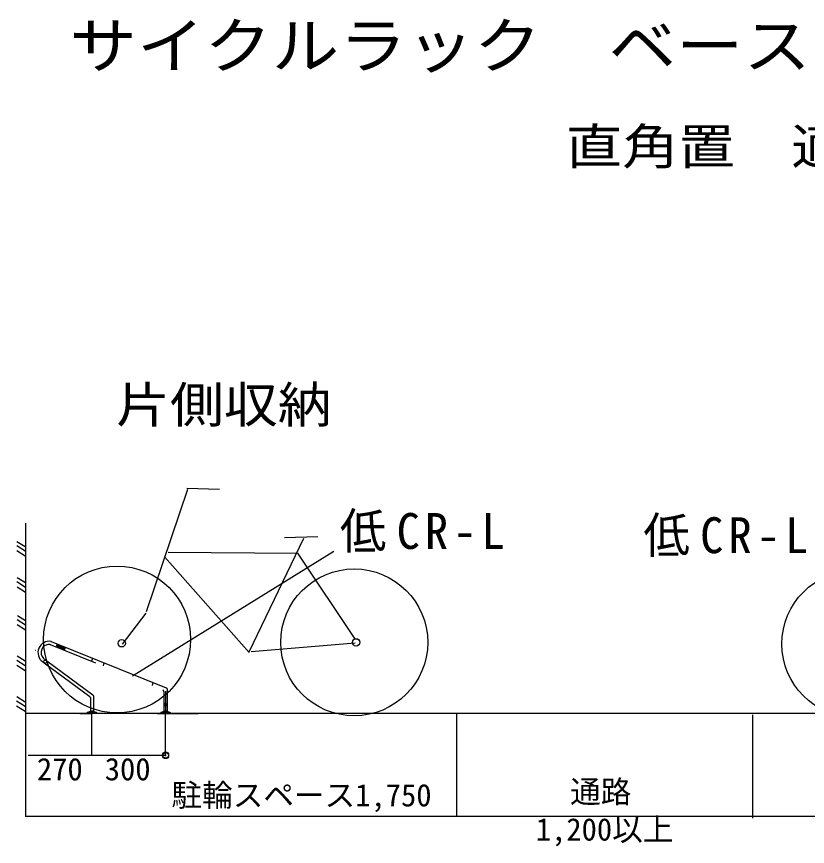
# Model space of a CAD drawing. Units: millimetres, scale not verified. Extents: x -11314 to -2111, y 1572 to 9628.
# Drawn here: x -11314 to -8086, y 6238 to 9628 of the extents above; entities that cross this region are included whole.
import ezdxf
from ezdxf.enums import TextEntityAlignment as Align

# ---------------------------------------------------------------- set-up
doc = ezdxf.new("R2010")
doc.units = ezdxf.units.MM
doc.header["$LTSCALE"] = 50
doc.header["$PDMODE"] = 32
doc.header["$PDSIZE"] = 25
doc.layers.add('0-0', color=7, linetype='Continuous')
doc.styles.add('ＭＳ ゴシック', font='')
doc.styles.get('ＭＳ ゴシック').set_extended_font_data('MS Gothic')

msp = doc.modelspace()

# ---------------------------------------------------------------- linework, layer by layer
at = {"layer": '0-0'}
for p, q in [((-10783.09, 7197.47), (-10614.95, 7698.18)), ((-10618.74, 7701.97), (-10485.88, 7698.18)), ((-11276.36, 6361.46), (-11276.36, 7558.94)), ((-10364.4, 7033.86), (-10141.18, 7497.48)), ((-10220.15, 7500.78), (-10083.49, 7504.58)), ((-11313.29, 7467.4), (-11279.04, 7445.36)), ((-11312.68, 7484.15), (-11278.84, 7463.55)), ((-11313.15, 7446.62), (-11278.89, 7425.14)), ((-10018.48, 7443.09), (-10841.14, 6933.83)), ((-10363.64, 7030.31), (-10708.33, 7419.48)), ((-11311.43, 7336.63), (-11277.59, 7316.03)), ((-11312.04, 7319.88), (-11277.78, 7297.84)), ((-11311.9, 7299.1), (-11277.64, 7277.62)), ((-10880.67, 7064.23), (-10784.55, 7191.45)), ((-11311.15, 7165.38), (-11276.89, 7143.34)), ((-11310.54, 7182.13), (-11276.69, 7161.53)), ((-11311.01, 7144.6), (-11276.75, 7123.12)), ((-11176.64, 7063.2), (-10992.16, 6988.83)), ((-11173.59, 7075.71), (-11172.28, 7075.48)), ((-11172.55, 7075.56), (-10703.05, 6886.31)), ((-11150.23, 7061.59), (-11151.23, 7057.6)), ((-11151.12, 7057.65), (-11117.18, 7044.19)), ((-11149.95, 7061.74), (-11115.82, 7048.29)), ((-9931.65, 7068.03), (-10356.81, 7033.86)), ((-11236.24, 7039.7), (-11236.44, 7039.7)), ((-11118.61, 7037.97), (-11118.59, 7038.05)), ((-11117.04, 7043.81), (-11115.82, 7048.38)), ((-11312.46, 6999.66), (-11278.2, 6977.61)), ((-11311.84, 7016.41), (-11278, 6995.81)), ((-11207.66, 6993.1), (-11200.42, 6987.6)), ((-11203.38, 7006.22), (-11205.17, 7008.03)), ((-11203.38, 7006.21), (-11199.05, 7002.33)), ((-11201.17, 6988.17), (-11014.74, 6850.64)), ((-11199.03, 7002.32), (-11197.47, 7001.22)), ((-11197.53, 7001.26), (-11193.45, 6998.54)), ((-11193.45, 6998.56), (-11189.07, 6995.41)), ((-11190.08, 6996.14), (-11002.05, 6857.43)), ((-11003.64, 7007.3), (-11007.42, 6995.26)), ((-11006.48, 6994.64), (-11006.48, 6994.47)), ((-10956.91, 6988.42), (-10959.98, 6976.14)), ((-11312.32, 6978.88), (-11278.06, 6957.4)), ((-10757.34, 6908.05), (-10760.74, 6895.65)), ((-10699.56, 6881.56), (-10699.46, 6879.72)), ((-11312.97, 6850.17), (-11279.12, 6829.57)), ((-11002.07, 6857.45), (-11001.72, 6857.16)), ((-10999.58, 6853.34), (-10999.56, 6853.24)), ((-10999.51, 6852.99), (-10999.47, 6852.48)), ((-10999.47, 6852.74), (-10999.47, 6780.97)), ((-10712.61, 6872.36), (-10712.58, 6872.36)), ((-10712.47, 6871.38), (-10712.47, 6781.01)), ((-10705.97, 6872.18), (-10705.97, 6780.94)), ((-10699.47, 6879.87), (-10699.47, 6780.66)), ((-11313.58, 6833.42), (-11279.32, 6811.37)), ((-11012.47, 6846.53), (-11012.47, 6780.99)), ((-11313.44, 6812.64), (-11279.18, 6791.15)), ((-6761.32, 6780.68), (-11276.37, 6780.68)), ((-10490.93, 6781.01), (-11266.44, 6781.01)), ((-11024.96, 6786.02), (-11012.46, 6790.5)), ((-11024.96, 6786.01), (-11024.96, 6781.05)), ((-10987.04, 6786.01), (-11024.95, 6786.01)), ((-10999.47, 6790.51), (-11012.61, 6790.51)), ((-11006.36, 6608.57), (-11006.36, 6781.15)), ((-10999.47, 6790.51), (-10986.99, 6786.01)), ((-10987.05, 6786.02), (-10987.05, 6781.04)), ((-10724.95, 6786), (-10712.48, 6790.5)), ((-10724.91, 6781.01), (-10572.65, 6781.01)), ((-10687.02, 6786.01), (-10724.9, 6786.01)), ((-10724.9, 6785.98), (-10724.9, 6781.03)), ((-10699.83, 6790.51), (-10712.66, 6790.51)), ((-10699.45, 6790.49), (-10687.01, 6786.03)), ((-10687.03, 6786.01), (-10687.03, 6781.01)), ((-9516.48, 6362.22), (-9516.48, 6781.19)), ((-9516.36, 6359.82), (-9516.36, 6782.56)), ((-8309, 6353.43), (-8309, 6776.17))]:
    msp.add_line(p, q, dxfattribs=at)
at = {"layer": '0-0', "color": 4}
for p, q in [((-11235.94, 7041.32), (-11235.94, 7041.44)), ((-11056.13, 6781.03), (-11006.41, 6781.03)), ((-11005.97, 6746.3), (-11005.97, 6781.8)), ((-10739.88, 6781.01), (-10712.47, 6781.01)), ((-10542.31, 6781.01), (-10706.37, 6781.01)), ((-10705.97, 6780.86), (-10705.97, 6781.8)), ((-10705.63, 6611.17), (-10705.63, 6781.8)), ((-10651.1, 6781.01), (-10705.63, 6781.01)), ((-10705.63, 6609.62), (-10705.63, 6780.92)), ((-10678.69, 6781.01), (-10704.72, 6781.01)), ((-10705.63, 6609.62), (-11266.45, 6609.62)), ((-11278.07, 6362.51), (-2366.31, 6362.51))]:
    msp.add_line(p, q, dxfattribs=at)
at = {"layer": '0-0'}
msp.add_lwpolyline([(-10694.66, 7440.04), (-10167.01, 7436.25), (-9931.65, 7083.21)], dxfattribs=at)
for centre, radius in [((-10903.51, 7083.66), 300), ((-9935.45, 7071.82), 300), ((-7889.91, 7065.43), 300), ((-9927.85, 7071.82), 15), ((-10884.47, 7068.03), 15), ((-11196.63, 6992.98), 6), ((-10705.93, 6817.11), 6)]:
    msp.add_circle(centre, radius, dxfattribs=at)
for centre, radius, start, end in [((-11180.47, 7030.17), 46, 80.30468, 234.63824), ((-11180.94, 7030.45), 33, 81.83428, 227.07522), ((-11146.41, 7025.29), 30, 85.12434, 85.12458), ((-11146.41, 7025.29), 30, 85.12639, 85.12752), ((-11146.41, 7025.29), 30, 85.12843, 85.13026), ((-11194.98, 7043.91), 41, 185.31797, 185.65948), ((-10705.53, 6880.84), 6, 6.7874, 74.54246), ((-11018.46, 6845.94), 6, 353.4373, 58.17987), ((-11005.72, 6852.98), 6, 60.24496, 60.55248), ((-11005.49, 6852.49), 6, 4.44479, 52.49543), ((-10718.54, 6872.03), 6, 352.16074, 73.49564), ((-10718.6, 6870.9), 6, 354.86895, 355.72769), ((-11018.47, 6844.19), 6, 352.49968, 5.95094)]:
    msp.add_arc(centre, radius, start, end, dxfattribs=at)
at = {"layer": '0-0', "color": 4}
for p in [(-10705.63, 6611.17), (-10705.63, 6609.62)]:
    msp.add_point(p, dxfattribs=at)

# ---------------------------------------------------------------- texts
at = {"layer": '0-0', "color": 3, "style": 'ＭＳ ゴシック', "width": 1.1}
msp.add_text('サイクルラック\u3000ベースフレーム式\u3000レイアウト参考例\u3000ゆとり仕様', height=183.3, dxfattribs=at).set_placement((-11097.14, 9362.8), align=Align.BOTTOM_LEFT)
at = {"layer": '0-0', "style": 'ＭＳ ゴシック'}
for s, width, p in [('直角置\u3000適合ラック\u3000低CR-L', 1.15, (-9071.76, 8980.34)), ('片側収納', 1.1, (-10907.51, 7925.37))]:
    msp.add_text(s, height=146.6, dxfattribs=dict(at, width=width)).set_placement(p, align=Align.BOTTOM_LEFT)
at = {"layer": '0-0', "color": 4, "style": 'ＭＳ ゴシック'}
for s, p in [('270', (-11230.72, 6480.78)), ('300', (-10953.82, 6480.78)), ('通路', (-9054.07, 6388.52)), ('駐輪スペース1,750', (-10681.45, 6374.35)), ('1,200以上', (-9194.34, 6234.62))]:
    msp.add_text(s, height=91.64, dxfattribs=at).set_placement(p, align=Align.BOTTOM_LEFT)
at = {"layer": '0-0', "char_height": 146.6, "attachment_point": 7, "style": 'ＭＳ ゴシック'}
for insert in [(-9994.27, 7437.88), (-8755.24, 7420.68)]:
    msp.add_mtext('\\T1.22;\\W0.95;低CR-L', dxfattribs=dict(at, insert=insert))

doc.saveas('drawing.dxf')
